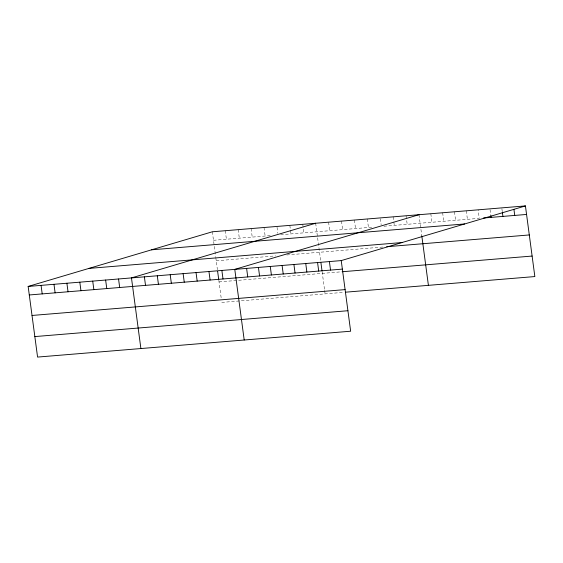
<?xml version="1.0" encoding="UTF-8"?>
<svg xmlns="http://www.w3.org/2000/svg" width="563" height="563" viewBox="0 0 563 563"><rect width="100%" height="100%" fill="white"/><g stroke="black" fill="none" stroke-linecap="round" stroke-linejoin="round"><path stroke-width="0.42" stroke-dasharray="2.81 2.11" d="M213.49 240.302L271.176 235.538M280.641 234.757L372.762 227.149M383.959 226.227L479.254 218.353L478.114 209.83M216.227 260.796L275.631 255.891M286.82 254.969L384.107 246.932M219.042 281.915L341.298 271.816M221.773 302.408L344.028 292.317M501.886 208.732L502.337 212.138M490.056 209.71L490.852 215.671M466.291 210.808L467.424 219.331M454.461 211.787L455.601 220.309M442.638 212.765L443.771 221.287M430.808 213.736L431.948 222.258M418.978 214.714L421.828 236.045M406.064 215.784L407.204 224.306M393.15 216.846L393.72 221.111M393.833 221.963L394.29 225.369M380.349 218.768L381.151 224.736M367.322 218.979L368.462 227.501M354.409 220.049L355.549 228.571M341.495 221.111L342.635 229.641M328.581 222.181L329.721 230.703M315.667 223.244L320.727 261.197M322.142 271.76L324.52 289.607M324.633 290.459L325.09 293.879M302.753 224.313L303.886 232.836M289.839 225.383L290.972 233.905M277.038 227.297L277.833 233.265M264.012 227.515L265.145 236.038M251.098 228.578L252.231 237.1M238.177 229.648L239.317 238.17M225.263 230.71L226.403 239.233M212.35 231.78L215.657 256.531M215.77 257.382L217.417 269.733M218.824 280.29L221.203 298.137"/><path stroke-width="0.84" d="M525.427 205.924L341.227 260.592L350.65 331.22L37.573 357.076L28.15 286.44L212.35 231.78L525.427 205.924L534.85 276.56L345.752 292.169M315.667 223.244L131.468 277.911L140.891 348.546M418.978 214.714L234.778 269.381L244.201 340.01M483.476 218.008L526.56 214.447M151.567 249.817L464.637 223.961M88.94 268.403L402.01 242.547M386.69 246.721L529.297 234.947M28.15 286.44L341.227 260.592M29.29 294.97L342.36 269.114M342.156 271.746L532.112 256.059M32.021 315.463L345.098 289.607M34.843 336.583L347.913 310.727M513.942 209.457L514.737 215.425M502.337 212.138L502.907 216.403M490.852 215.671L491.084 217.381M421.828 236.045L428.408 285.35M329.397 261.57L330.537 270.092M320.945 262.822L322.029 270.944M317.567 262.541L318.707 271.07M305.744 263.519L306.877 272.042M293.914 264.497L295.054 273.02M282.091 265.476L283.224 273.998M270.261 266.447L271.401 274.976M258.431 267.425L259.571 275.947M246.608 268.403L247.741 276.926M221.864 270.444L223.004 278.974M217.635 271.359L218.718 279.48M208.95 271.514L210.09 280.036M196.037 272.576L197.177 281.106M183.123 273.646L184.256 282.169M170.209 274.716L171.342 283.238M157.295 275.779L158.428 284.301M144.381 276.848L145.514 285.371M118.547 278.981L119.687 287.503M105.633 280.043L106.773 288.566M92.719 281.113L93.859 289.635M79.805 282.176L80.945 290.705M66.891 283.245L68.032 291.768M53.978 284.308L55.118 292.837M41.064 285.378L42.204 293.9"/></g></svg>
